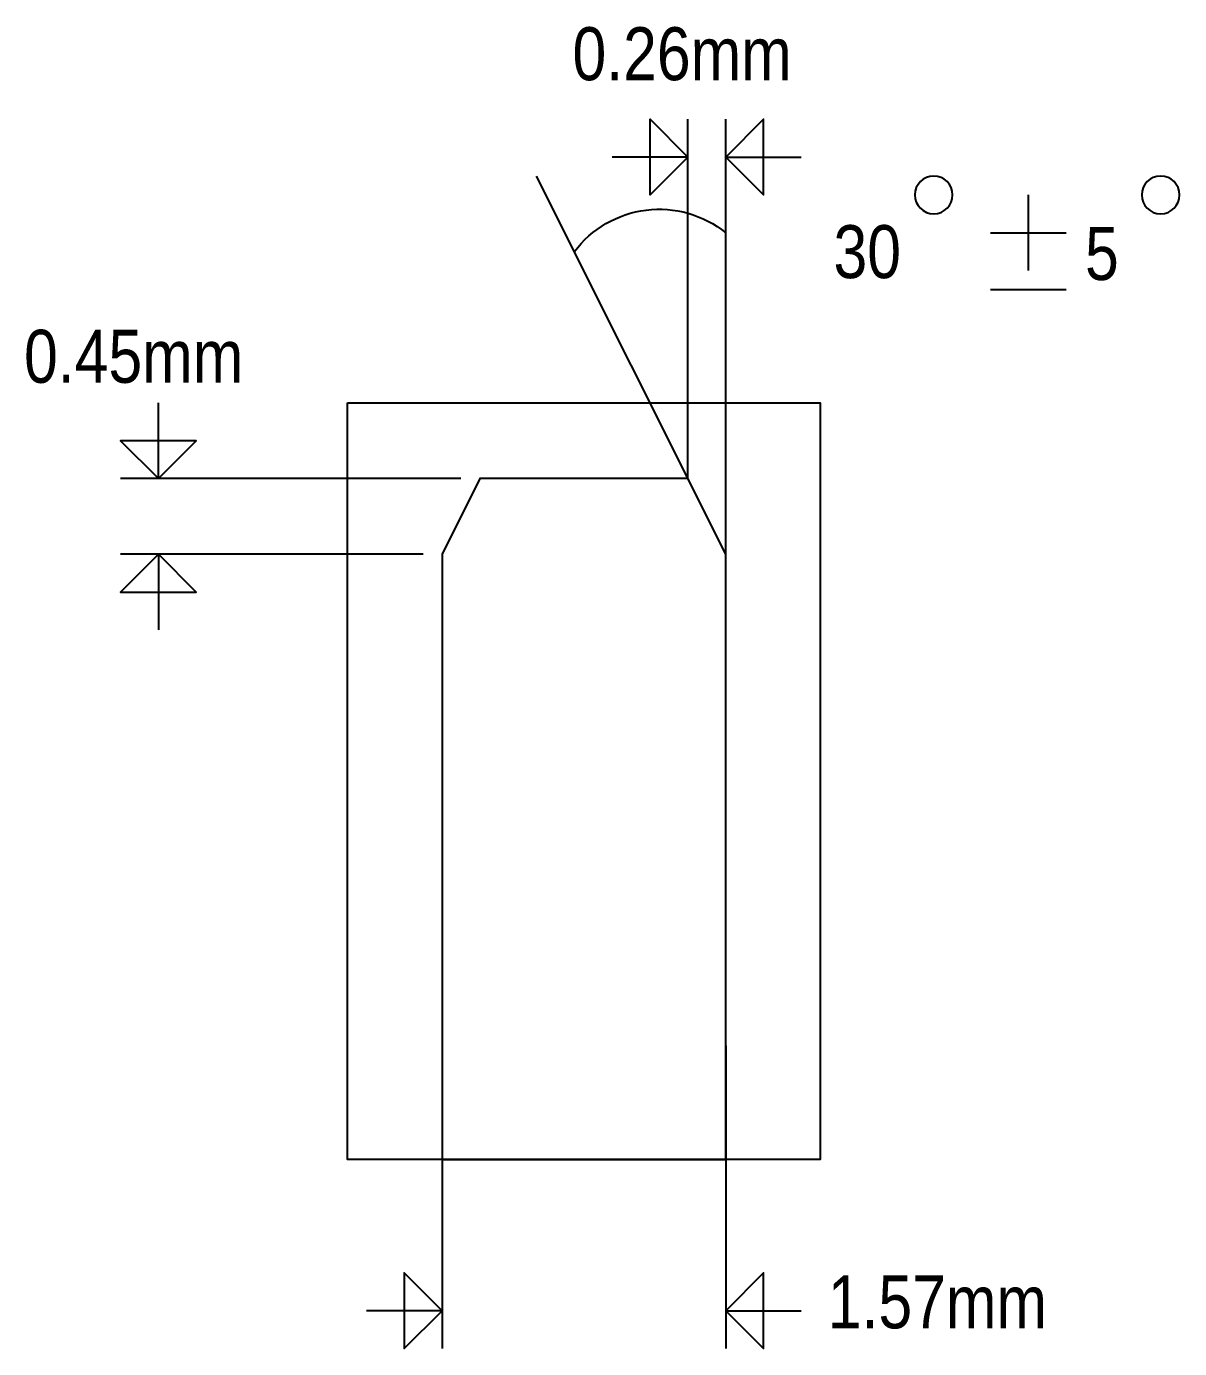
# Model space of a CAD drawing. Extents: x -65 to 700, y -155 to 755.
# Drawn here: x 319.01 to 349.5, y 325 to 359.95 of the extents above; entities that cross this region are included whole.
import ezdxf

# ---------------------------------------------------------------- set-up
doc = ezdxf.new("R2010")
doc.units = 0
doc.layers.add('MANUFACTURING_XSECTION_CHART', color=2, linetype='CONTINUOUS')

msp = doc.modelspace()

# ---------------------------------------------------------------- linework, layer by layer
at = {"layer": 'MANUFACTURING_XSECTION_CHART'}
for points in [[(336.5, 356.5), (335.5, 355.5), (335.5, 357.5), (336.5, 356.5), (334.5, 356.5)], [(336.5, 348), (336.5, 357.5)], [(337.5, 356.5), (338.5, 355.5), (338.5, 357.5), (337.5, 356.5), (339.5, 356.5)], [(337.5, 346), (337.5, 357.5)], [(337.5, 346), (332.5, 356)], [(345.5, 355.5), (345.5, 353.5)], [(344.5, 354.5), (346.5, 354.5)], [(344.5, 353), (346.5, 353)], [(322.5, 348), (323.5, 349), (321.5, 349), (322.5, 348), (322.5, 350)], [(327.5, 350), (340, 350), (340, 330), (327.5, 330), (327.5, 350)], [(330.5, 348), (321.5, 348)], [(329.5, 346), (321.5, 346)], [(322.5, 346), (321.5, 345), (323.5, 345), (322.5, 346), (322.5, 344)], [(330, 334), (330, 325)], [(337.5, 333), (337.5, 325)], [(330, 326), (329, 327), (329, 325), (330, 326), (328, 326)], [(337.5, 326), (338.5, 325), (338.5, 327), (337.5, 326), (339.5, 326)]]:
    msp.add_lwpolyline(points, dxfattribs=at)
for points in [[(343.5, 355.5, 1), (342.5, 355.5, 1)], [(349.5, 355.5, 1), (348.5, 355.5, 1)]]:
    msp.add_lwpolyline(points, format="xyb", close=True, dxfattribs=at)
msp.add_lwpolyline([(333.5, 354, -0.424527), (337.5, 354.5)], format="xyb", dxfattribs=at)
msp.add_lwpolyline([(330, 346), (330, 330), (337.5, 330), (337.5, 346), (336.5, 348), (331, 348)], close=True, dxfattribs=at)

# ---------------------------------------------------------------- texts
at = {"layer": 'MANUFACTURING_XSECTION_CHART', "width": 0.857143}
for s, p in [('0.26mm', (333.45, 358.5333)), ('30', (340.35, 353.3)), ('5', (347, 353.25)), ('0.45mm', (318.95, 350.5333)), ('1.57mm', (340.2, 325.5333))]:
    msp.add_text(s, height=1.4, dxfattribs=at).set_placement(p)

doc.saveas('drawing.dxf')
